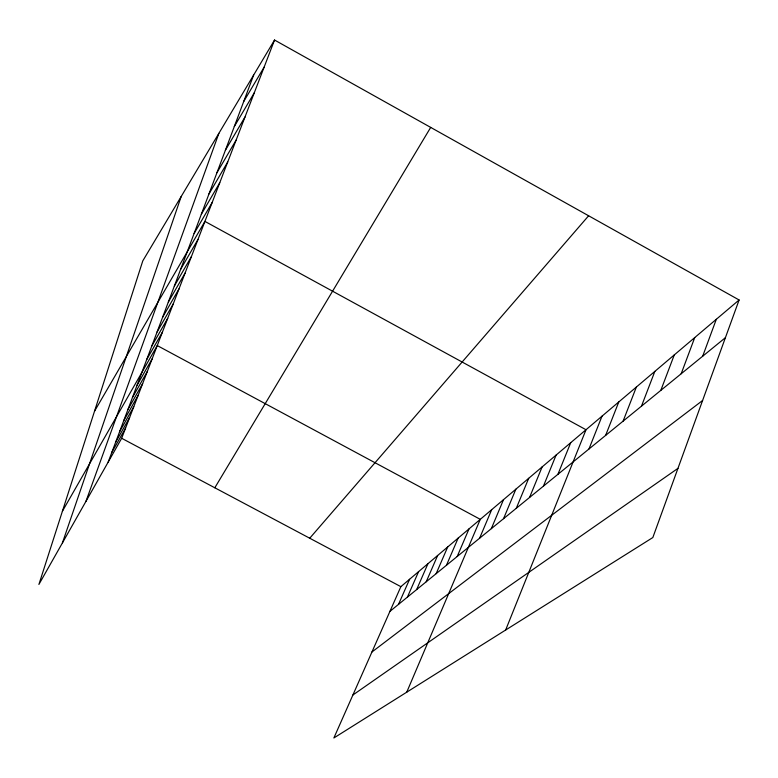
<?xml version="1.0" encoding="UTF-8"?>
<svg xmlns="http://www.w3.org/2000/svg" width="778" height="778" viewBox="0 0 778 778"><rect width="100%" height="100%" fill="white"/><g stroke="black" fill="none" stroke-linecap="round" stroke-linejoin="round"><path stroke-width="1.17" d="M62.405 542.927L181.216 196.464M85.94 501.372L218.871 133.349M739.1 299.977L652.83 537.54L333.869 737.972L400.865 586.661L739.1 299.977L274.537 40.028L142.792 260.873L38.9 584.443L121.669 438.277L274.537 40.028M702.69 356.207L716.314 319.291M108.152 462.151L253.677 74.999M681.188 373.751L694.735 337.574M660.814 390.371L674.273 354.924M641.48 406.145L654.843 371.388M623.1 421.141L636.365 387.055M605.624 435.398L618.773 401.963M588.965 448.994L602.007 416.172M505.651 630.024L586.009 429.738L204.915 221.399L94.517 411.222M557.914 474.317L570.721 442.692M543.423 486.143L556.105 455.081M529.555 497.463L542.12 466.936M516.281 508.297L528.709 478.295M503.551 518.683L515.863 489.187M491.336 528.641L503.522 499.651M479.608 538.211L491.677 509.687M406.748 692.177L480.279 519.344L157.253 345.568L62.396 511.253M457.192 556.503L468.998 528.914M446.465 565.256L458.145 538.113M436.147 573.678L447.7 546.963M426.208 581.779L437.644 555.482M416.638 589.588L427.949 563.7M407.409 597.115L418.593 571.626M398.511 604.38L409.578 579.279M115.659 442.186L129.595 417.621M111.838 452.349L125.559 428.133M128 409.335L142.637 383.661M123.731 420.694L138.124 395.409M119.618 431.634L133.787 406.719M137.064 385.227L152.187 358.775M132.445 397.519L147.314 371.456M146.731 359.514L162.378 332.235M162.573 317.375L179.047 288.794M157.068 332.021L173.261 303.877M151.788 346.054L167.708 318.348M168.32 302.088L185.096 273.049M180.603 269.392L198.011 239.4M174.321 286.11L191.407 256.604M194.092 233.526L212.161 202.523M201.337 214.251L219.766 182.733M208.942 194.004L227.74 161.941M225.396 150.232L244.973 117.05M216.955 172.687L236.133 140.079M234.304 126.542L254.289 92.777M243.718 101.5L264.131 67.141M214.816 487.777L430.691 127.407M309.732 538.23L588.615 215.778M389.914 611.391L725.417 337.671M371.933 652.003L702.592 400.495M352.881 695.017L677.949 468.375M121.669 438.277L400.865 586.661"/></g></svg>
